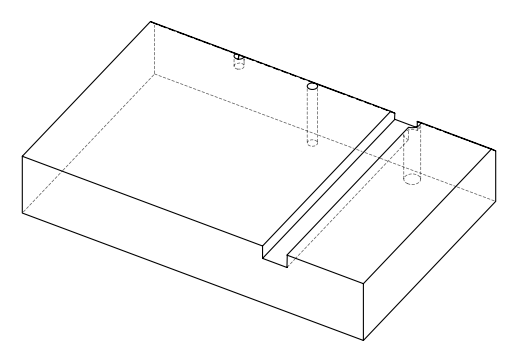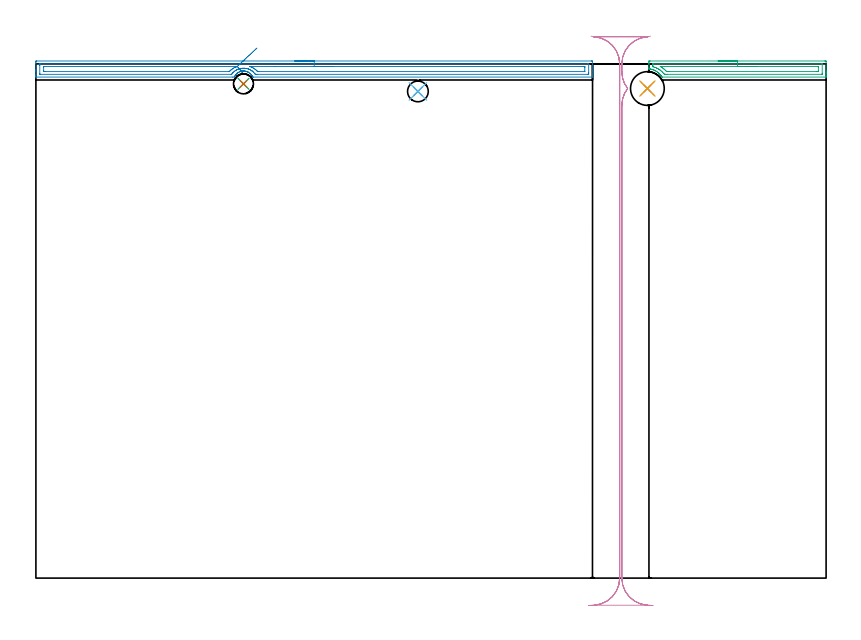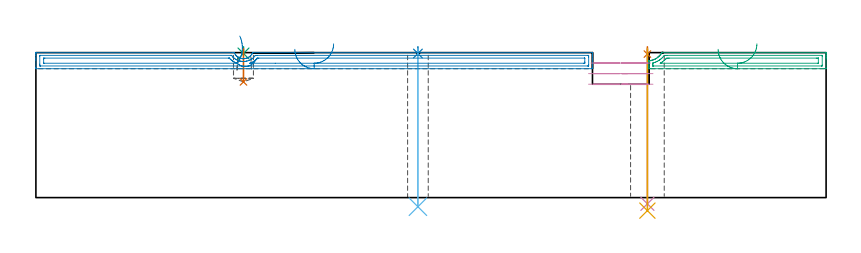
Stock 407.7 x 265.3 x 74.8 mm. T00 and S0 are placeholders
(PLAN: 10 operations, 6 tool changes, 14.7 min)
(1 SPOT_DRILL | STEP1HOLE | NXT0321_9005460120000 | 0.03 min | 5 mm3)
(2 SPOT_DRILL_1 | STEP1HOLE_1 | NXT0321_9005460120000 | 0.03 min | 1 mm3)
(3 SPOT_DRILL_2 | STEP1POCKET | NXT0321_9005460120000 | 0.03 min | 1 mm3)
(4 DRILL_THROUGH_HOLE_INTO_CENTER | STEP1HOLE | NXT0301_065 | 0.32 min | 5160 mm3)
(5 DRILL_TO_ENLARGE_THROUGH_HOLE | STEP1HOLE | UGT0301_245 | 0.34 min | 12593 mm3)
(6 DRILL_THROUGH_HOLE_INTO_CENTER_1 | STEP1HOLE_1 | UGT0301_219 | 0.33 min | 6695 mm3)
(7 DRILL_BLIND_HOLE_INTO_CENTER | STEP1POCKET | NXT0301_074 | 0.07 min | 1147 mm3)
(8 AREA_MILL | FG_CHAMFER_SURFACE | UGT0205_001 | 7.25 min | 10043 mm3)
(9 AREA_MILL_1 | FG_CHAMFER_SURFACE_1 | UGT0205_001 | 2.38 min | 3260 mm3)
(10 MILL_RECTANGULAR_SLOT | SLOT_RECTANGULAR | UGT0201_006 | Follow Part, ap 7, ae 75% | 3.98 min | 123374 mm3)
(TOOL NXT0321_9005460120000 | NC Spot Drill, 142deg, 12mm, Carbide, Uncoated | D12 PA142 FL30 Z2)
(TOOL NXT0301_065 | Carbide Drill 9.4mm [860.1-0940-075A1-MM 2214] | D9.4 PA140 FL98 Z2)
(TOOL UGT0301_245 | Twist Drill 17.4 mm | D17.4 PA118 FL130 Z2)
(TOOL UGT0301_219 | Twist Drill 10.7 mm | D10.7 PA118 FL90 Z2)
(TOOL NXT0301_074 | Carbide Drill 10.3mm [860.1-1030-031A1-MM 2214] | D10.3 PA140 FL55 Z2)
(TOOL UGT0205_001 | Chamfer Mill 20 x 3 x 45 deg. | D20 FL50 Z2)
(TOOL UGT0201_006 | End Mill 28 mm | D28 FL25 Z2)
(OP 1 SPOT_DRILL)
G17 G21 G94 G90
T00 M6
G54
G17 G0 G90 X315.5 Y252.6 S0 M3
G43 Z84.8 H0
G94 G81 G98 Z74.051 F250. R77.8
G80
M5
M2
(OP 2 SPOT_DRILL_1)
G17 G21 G94 G90
T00 M6
G54
G17 G0 G90 X197.1 Y251.1 S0 M3
G43 Z84.8 H0
G94 G81 G98 Z74.339 F250. R77.8
G80
M5
M2
(OP 3 SPOT_DRILL_2)
G17 G21 G94 G90
T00 M6
G54
G17 G0 G90 X107.1 Y255. S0 M3
G43 Z84.8 H0
G94 G81 G98 Z74.357 F250. R77.8
G80
M5
M2
(OP 4 DRILL_THROUGH_HOLE_INTO_CENTER)
G17 G21 G94 G90
T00 M6
G54
G17 G0 G90 X315.5 Y252.6 S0 M3
G43 Z84.8 H1
G94 G73 G98 Z-3.211 F250. Q8.668 R76.8
G80
M5
M2
(OP 5 DRILL_TO_ENLARGE_THROUGH_HOLE)
G17 G21 G94 G90
T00 M6
G54
G17 G0 G90 X315.5 Y252.6 S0 M3
G43 Z84.8 H0
G94 G73 G98 Z-6.727 F250. Q16.305 R76.8
G80
M5
M2
(OP 6 DRILL_THROUGH_HOLE_INTO_CENTER_1)
G17 G21 G94 G90
T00 M6
G54
G17 G0 G90 X197.1 Y251.1 S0 M3
G43 Z84.8 H0
G94 G73 G98 Z-4.715 F250. Q9.939 R76.8
G80
M5
M2
(OP 7 DRILL_BLIND_HOLE_INTO_CENTER)
G17 G21 G94 G90
T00 M6
G54
G17 G0 G90 X107.1 Y255. S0 M3
G43 Z84.8 H1
G94 G81 G98 Z59.7 F250. R76.8
G80
M5
M2
(OP 8 AREA_MILL)
G17 G21 G94 G90
T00 M6
G54
G17 G0 G90 X133.6 Y266.8 S1061 M3
G43 Z84.8 H0
Z76.5
G94 G1 X133.638 Z75.628 F250.
X133.752 Z74.764
X133.941 Z73.912
X134.203 Z73.08
X134.537 Z72.274
X134.94 Z71.5
X135.408 Z70.764
X135.94 Z70.072
X136.529 Z69.429
X137.172 Z68.84
X137.864 Z68.308
X138.6 Z67.84
X139.374 Z67.437
X140.18 Z67.103
X141.012 Z66.841
X141.863 Z66.652
X142.728 Z66.538
X143.6 Z66.5
X286.578
X286.888 Y266.797 Z66.502
X287.19 Y266.792 Z66.506
X287.2 Y266.485 Z66.812
Y261.759 Z71.536
Y260.326 Z72.971
Y259.977 Z73.318
Y259.279 Z74.02
Y258.958 Z74.341
X287.193 Y258.553 Z74.739
X287.19 Y258.503 Z74.788
X287.025 Y258.5 Z74.8
X112.323
X111.846 Y258.507 Z74.793
X111.825 Y258.547 Z74.753
X111.752 Y258.704 Z74.595
X111.606 Y258.983 Z74.314
X111.546 Y259.086 Z74.211
X111.451 Y259.251 Z74.046
X111.364 Y259.378 Z73.919
X111.007 Y259.836 Z73.463
X110.609 Y260.264 Z73.035
X110.558 Y260.312 Z72.987
X110.122 Y260.653 Z72.642
X109.665 Y260.96 Z72.337
X109.643 Y260.972 Z72.325
X109.487 Y261.059 Z72.24
X109.433 Y261.086 Z72.213
X109.307 Y261.149 Z72.149
X109.042 Y261.263 Z72.035
X108.772 Y261.362 Z71.934
X108.749 Y261.368 Z71.927
X108.491 Y261.442 Z71.855
X108.327 Y261.487 Z71.806
X107.983 Y261.56 Z71.739
X107.878 Y261.581 Z71.717
X107.855 Y261.584 Z71.714
X107.433 Y261.634 Z71.665
X107.331 Y261.639 Z71.657
X107.265 Y261.643 Z71.654
X106.962 Y261.647 Z71.653
X106.955 Y261.646
X106.929 Y261.645 Z71.654
X106.761 Y261.632 Z71.661
X106.738 Y261.63 Z71.663
X106.537 Y261.611 Z71.685
X106.092 Y261.539 Z71.76
X105.642 Y261.428 Z71.87
X105.434 Y261.357 Z71.941
X105.199 Y261.276 Z72.02
X105.175 Y261.265 Z72.03
X105.032 Y261.207 Z72.091
X104.895 Y261.149 Z72.149
X104.579 Y260.979 Z72.315
X104.39 Y260.868 Z72.428
X104.306 Y260.819 Z72.479
X104.032 Y260.62 Z72.68
X103.941 Y260.553 Z72.746
X103.685 Y260.34 Z72.958
X103.593 Y260.264 Z73.034
X103.413 Y260.089 Z73.209
X103.113 Y259.743 Z73.556
X103.089 Y259.711 Z73.588
X102.957 Y259.531 Z73.765
X102.843 Y259.379 Z73.92
X102.665 Y259.086 Z74.21
X102.52 Y258.849 Z74.45
X102.409 Y258.627 Z74.671
X102.346 Y258.505 Z74.79
X101.6 Y258.5 Z74.8
X0.175
X0.01 Y258.503 Z74.788
X0.007 Y258.553 Z74.739
X0. Y258.959 Z74.341
Y259.279 Z74.02
Y259.977 Z73.318
Y261.217 Z72.08
Y261.759 Z71.536
Y262.379 Z70.917
Y266.214 Z67.083
X0.002 Y266.487 Z66.81
X0.01 Y266.792 Z66.506
X0.315 Y266.799 Z66.499
X143.6 Y266.8 Z66.5
Y265.386 Z67.914
X284.791 Y265.385 Z67.915
X284.854
X284.979 Y265.381 Z67.919
X285.19 Y265.375 Z67.925
X285.192 Y265.323 Z67.977
X285.199 Y264.917 Z68.383
X285.2 Y260.868 Z72.432
X285.199 Y260.461 Z72.839
X285.192 Y259.977 Z73.323
X285.19 Y259.932 Z73.368
X285.042 Y259.921 Z73.379
X284.917 Y259.916 Z73.384
X284.853 Y259.915 Z73.385
X114.111
X113.273 Y259.921 Z73.379
X113.217 Y259.925 Z73.375
X113.177 Y259.977 Z73.323
X113.055 Y260.138 Z73.162
X112.431 Y260.868 Z72.432
X112.324 Y260.988 Z72.312
X112.185 Y261.124 Z72.176
X111.529 Y261.66 Z71.64
X111.43 Y261.727 Z71.573
X111.381 Y261.759 Z71.541
X110.863 Y262.085 Z71.215
X110.536 Y262.259 Z71.041
X110.2 Y262.413 Z70.887
X109.663 Y262.629 Z70.671
X109.643 Y262.637 Z70.663
X109.601 Y262.65 Z70.65
X108.934 Y262.831 Z70.469
X108.749 Y262.87 Z70.43
X108.472 Y262.926 Z70.374
X107.855 Y263.011 Z70.289
X107.459 Y263.046 Z70.254
X106.962 Y263.054 Z70.246
X106.574 Y263.037 Z70.263
X106.068 Y262.98 Z70.32
X105.784 Y262.934 Z70.366
X105.504 Y262.884 Z70.416
X105.175 Y262.806 Z70.494
X105.051 Y262.773 Z70.527
X104.627 Y262.65 Z70.65
X104.367 Y262.564 Z70.736
X104.344 Y262.556 Z70.744
X104.316 Y262.546 Z70.754
X104.281 Y262.532 Z70.768
X103.742 Y262.297 Z71.003
X103.387 Y262.11 Z71.19
X103.165 Y261.98 Z71.32
X102.822 Y261.759 Z71.541
X102.494 Y261.519 Z71.781
X102.136 Y261.225 Z72.075
X101.755 Y260.868 Z72.432
X101.679 Y260.789 Z72.511
X101.6 Y260.701 Z72.599
X101.277 Y260.299 Z73.001
X101.031 Y259.977 Z73.323
X101.002 Y259.942 Z73.358
X100.99 Y259.929 Z73.371
X100.956 Y259.921 Z73.379
X100.832 Y259.916 Z73.384
X100.769 Y259.915 Z73.385
X2.409 Y259.914 Z73.386
X2.346 Y259.915 Z73.385
X2.221 Y259.918 Z73.382
X2.01 Y259.925 Z73.375
X2.008 Y259.977 Z73.323
X2.001 Y260.383 Z72.917
X2. Y264.432 Z68.868
X2.001 Y264.839 Z68.461
X2.008 Y265.323 Z67.977
X2.01 Y265.368 Z67.932
X2.158 Y265.379 Z67.921
X2.283 Y265.384 Z67.916
X2.347 Y265.385 Z67.915
X143.6 Y265.386 Z67.914
Y263.972 Z69.328
X282.573 Y263.971 Z69.329
X283.004 Y263.969 Z69.331
X283.147 Y263.966 Z69.334
X283.19 Y263.965 Z69.335
X283.194 Y263.867 Z69.433
X283.198 Y263.737 Z69.563
X283.199 Y263.541 Z69.759
X283.2 Y263.346 Z69.954
X283.198 Y261.566 Z71.734
X283.19 Y261.368 Z71.932
X283.184 Y261.335 Z71.965
X283.165 Y261.333 Z71.967
X283.112 Y261.33 Z71.97
X283.004 Y261.329 Z71.971
X115.004
X114.539 Y261.332 Z71.968
X114.435 Y261.335 Z71.965
X114.384 Y261.339 Z71.961
X114.248 Y261.49 Z71.81
X114.111 Y261.644 Z71.656
X113.999 Y261.759 Z71.541
X113.805 Y261.953 Z71.347
X113.591 Y262.135 Z71.165
X113.217 Y262.438 Z70.862
X112.945 Y262.65 Z70.65
X112.324 Y263.058 Z70.243
X112.02 Y263.239 Z70.061
X111.434 Y263.541 Z69.759
X111.427 Y263.544 Z69.756
X111.137 Y263.662 Z69.638
X110.536 Y263.9 Z69.4
X110.403 Y263.952 Z69.348
X110.475 Y263.965 Z69.335
X110.536 Y263.966 Z69.334
X110.999 Y263.971 Z69.329
X123.494 Y263.972 Z69.328
X143.6
X144.472 Z69.367
X145.336 Z69.48
X146.188 Z69.669
X147.02 Z69.932
X147.826 Z70.265
X148.6 Z70.668
X149.336 Z71.137
X150.028 Z71.668
X150.671 Z72.257
X151.26 Z72.901
X151.791 Z73.593
X152.26 Z74.328
X152.663 Z75.102
X152.997 Z75.908
X153.259 Z76.74
X153.448 Z77.592
X153.562 Z78.457
X153.6 Z79.328
G0 Z84.8
X114.019 Y273.449
Z71.958
G1 X113.637 Y273.092 Z71.259
X113.212 Y272.695 Z70.609
X112.747 Y272.261 Z70.012
X112.246 Y271.793 Z69.472
X111.712 Y271.295 Z68.995
X111.15 Y270.771 Z68.583
X110.564 Y270.223 Z68.239
X109.958 Y269.658 Z67.967
X109.337 Y269.078 Z67.768
X108.706 Y268.489 Z67.644
X108.069 Y267.894 Z67.595
X107.432 Y267.299 Z67.623
X106.799 Y266.708 Z67.726
X106.175 Y266.125 Z67.905
X105.564 Y265.556 Z68.157
X104.972 Y265.003 Z68.481
X104.403 Y264.471 Z68.875
X103.861 Y263.966 Z69.334
X103.858 Y263.963 Z69.337
X103.507 Y263.838 Z69.462
X103.387 Y263.794 Z69.506
X103.207 Y263.721 Z69.579
X102.775 Y263.541 Z69.759
X102.583 Y263.452 Z69.848
X102.494 Y263.407 Z69.893
X102.005 Y263.137 Z70.163
X101.6 Y262.887 Z70.413
X101.457 Y262.792 Z70.508
X101.256 Y262.65 Z70.65
X100.944 Y262.413 Z70.887
X100.707 Y262.22 Z71.08
X100.461 Y262.003 Z71.297
X100.2 Y261.759 Z71.541
X100.01 Y261.562 Z71.738
X99.813 Y261.354 Z71.946
X99.78 Y261.335 Z71.965
X99.754 Y261.333 Z71.967
X99.697 Y261.33 Z71.97
X99.582 Y261.329 Z71.971
X99.351 Y261.328 Z71.972
X4.627 Y261.329 Z71.971
X4.196 Y261.331 Z71.969
X4.053 Y261.334 Z71.966
X4.01 Y261.335 Z71.965
X4.006 Y261.433 Z71.867
X4.002 Y261.563 Z71.737
X4.001 Y261.759 Z71.541
X4. Y261.955 Z71.345
X4.002 Y263.735 Z69.565
X4.01 Y263.932 Z69.368
X4.016 Y263.966 Z69.334
X4.035 Y263.967 Z69.333
X4.088 Y263.97 Z69.33
X4.196 Y263.971 Z69.329
X103.387
X103.851 Y263.97 Z69.33
X103.859 Y263.968 Z69.332
X103.861 Y263.966 Z69.334
X104.308 Y263.46 Z69.888
X104.721 Y262.992 Z70.498
X105.097 Y262.566 Z71.159
X105.433 Y262.185 Z71.868
X105.728 Y261.852 Z72.619
X105.977 Y261.569 Z73.405
X106.181 Y261.338 Z74.222
X106.337 Y261.162 Z75.062
X106.443 Y261.041 Z75.919
X106.5 Y260.977 Z76.787
X106.507 Y260.97 Z77.66
X106.463 Y261.019 Z78.53
X106.369 Y261.125 Z79.39
X106.226 Y261.288 Z80.235
X106.035 Y261.504 Z81.059
X105.796 Y261.774 Z81.853
X105.513 Y262.094 Z82.614
X105.188 Y262.464 Z83.334
G0 Z84.8
M5
M2
(OP 9 AREA_MILL_1)
G17 G21 G94 G90
T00 M6
G54
G17 G0 G90 X352. Y266.8 S1061 M3
G43 Z84.8 H0
Z76.5
G94 G1 X352.038 Z75.628 F250.
X352.152 Z74.764
X352.341 Z73.912
X352.603 Z73.08
X352.937 Z72.274
X353.34 Z71.5
X353.808 Z70.764
X354.34 Z70.072
X354.929 Z69.429
X355.572 Z68.84
X356.264 Z68.308
X357. Z67.84
X357.774 Z67.437
X358.58 Z67.103
X359.412 Z66.841
X360.264 Z66.652
X361.128 Z66.538
X362. Z66.5
X407.089
X407.398 Y266.797 Z66.502
X407.69 Y266.792 Z66.506
X407.7 Y266.495 Z66.802
Y261.759 Z71.535
Y261.196 Z72.101
Y260.868 Z72.428
Y260.305 Z72.991
Y259.977 Z73.318
Y259.32 Z73.98
Y258.932 Z74.368
X407.693 Y258.55 Z74.742
X407.69 Y258.503 Z74.788
X407.535 Y258.5 Z74.8
X323.161
X323.015 Y258.504 Z74.79
X322.884 Y258.695 Z74.604
X322.845 Y258.757 Z74.542
X322.741 Y258.911 Z74.388
X322.622 Y259.086 Z74.212
X322.59 Y259.134 Z74.164
X322.382 Y259.418 Z73.882
X322.337 Y259.479 Z73.821
X322.188 Y259.651 Z73.648
X321.992 Y259.877 Z73.421
X321.632 Y260.263 Z73.034
X321.469 Y260.422 Z72.875
X321.446 Y260.446 Z72.852
X321.026 Y260.806 Z72.493
X320.853 Y260.943 Z72.356
X320.555 Y261.179 Z72.119
X320.113 Y261.465 Z71.833
X320.036 Y261.51 Z71.787
X319.663 Y261.733 Z71.567
X319.613 Y261.759 Z71.541
X319.365 Y261.889 Z71.411
X319.061 Y262.035 Z71.264
X318.9 Y262.103 Z71.197
X318.772 Y262.156 Z71.142
X318.328 Y262.32 Z70.979
X317.881 Y262.46 Z70.838
X317.804 Y262.479 Z70.818
X317.436 Y262.573 Z70.725
X316.989 Y262.664 Z70.634
X316.911 Y262.674 Z70.62
X316.631 Y262.72 Z70.577
X316.618 Y262.722 Z70.575
X316.465 Y262.74 Z70.554
X316.374 Y262.75 Z70.54
X316.304 Y262.759 Z70.531
X316.301 Y262.761 Z70.529
Y262.762 Z70.528
X316.3 Y263.336 Z69.963
Y264.761 Z68.536
Y265.323 Z67.973
Y265.652 Z67.645
X316.303 Y266.214 Z67.08
X316.307 Y266.791 Z66.505
X316.331 Y266.793 Z66.503
X316.911 Y266.8 Z66.5
X362.
Y265.386 Z67.914
X405.303 Y265.385 Z67.915
X405.366 Y265.384 Z67.916
X405.491 Y265.381 Z67.919
X405.69 Y265.373 Z67.927
X405.692 Y265.323 Z67.977
X405.698 Y264.929 Z68.371
X405.7 Y260.472 Z72.828
X405.696 Y259.977 Z73.323
X405.693 Y259.929 Z73.371
X405.692 Y259.922 Z73.378
X405.637 Y259.919 Z73.381
X405.554 Y259.916 Z73.384
X405.429 Y259.914 Z73.386
X405.366
X325.84
X325.006 Y259.917 Z73.383
X324.947 Y259.92 Z73.38
X324.236 Y259.977 Z73.323
X324.054 Y260.194 Z73.106
X323.453 Y260.868 Z72.432
X323.161 Y261.172 Z72.128
X322.492 Y261.759 Z71.541
X322.268 Y261.942 Z71.358
X322.107 Y262.066 Z71.234
X321.926 Y262.199 Z71.101
X321.617 Y262.409 Z70.891
X321.375 Y262.559 Z70.741
X321.222 Y262.65 Z70.65
X320.748 Y262.916 Z70.384
X320.482 Y263.053 Z70.247
X320.205 Y263.187 Z70.113
X319.739 Y263.392 Z69.908
X319.59 Y263.448 Z69.852
X319.333 Y263.541 Z69.759
X318.697 Y263.745 Z69.555
X318.405 Y263.832 Z69.468
X318.318 Y263.86 Z69.44
X318.308 Y263.929 Z69.371
X318.302 Y264.432 Z68.868
X318.301 Y264.827 Z68.473
X318.304 Y265.323 Z67.977
X318.307 Y265.371 Z67.929
X318.308 Y265.378 Z67.922
X318.362 Y265.381 Z67.919
X318.446 Y265.384 Z67.916
X318.697 Y265.386 Z67.914
X362.
Y263.972 Z69.328
X403.518 Y263.971 Z69.329
X403.661 Y263.97 Z69.33
X403.684 Y263.968 Z69.332
X403.69 Y263.966 Z69.334
X403.693 Y263.941 Z69.359
X403.698 Y263.844 Z69.456
X403.699 Y263.723 Z69.577
X403.7 Y263.541 Z69.759
X403.699 Y261.578 Z71.722
X403.693 Y261.395 Z71.905
X403.69 Y261.346 Z71.954
X403.675 Y261.335 Z71.965
X403.625 Y261.333 Z71.967
X403.518 Y261.331 Z71.969
X403.056 Y261.329 Z71.971
X402.625 Y261.328 Z71.972
X326.732 Y261.329 Z71.971
X326.269 Y261.33 Z71.97
X325.84 Y261.335 Z71.965
X325.419 Y261.34 Z71.96
X325.024 Y261.759 Z71.541
X324.947 Y261.839 Z71.461
X324.737 Y262.042 Z71.258
X324.03 Y262.674 Z70.626
X323.313 Y263.218 Z70.082
X323.161 Y263.321 Z69.979
X322.816 Y263.541 Z69.759
X322.268 Y263.877 Z69.423
X322.162 Y263.944 Z69.356
X322.133 Y263.967 Z69.333
X322.155 Y263.969 Z69.331
X322.183 Y263.97 Z69.33
X322.268 Y263.971 Z69.329
X322.73 Y263.972 Z69.328
X362.
X362.872 Z69.367
X363.736 Z69.48
X364.588 Z69.669
X365.42 Z69.932
X366.226 Z70.265
X367. Z70.668
X367.736 Z71.137
X368.428 Z71.668
X369.071 Z72.257
X369.66 Z72.901
X370.192 Z73.593
X370.66 Z74.328
X371.063 Z75.102
X371.397 Z75.908
X371.659 Z76.74
X371.848 Z77.592
X371.962 Z78.457
X372. Z79.328
G0 Z84.8
M5
M2
(OP 10 MILL_RECTANGULAR_SLOT)
G17 G21 G94 G90
T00 M6
G54
G17 G0 G90 X286.417 Y279.596 S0 M3
G43 Z84.917 H0
Z69.415
G94 G1 X289.381 Y279.129 F250.
G2 X301.2 Y265.3 R14. F500.
G1 Y0.
G2 X288.116 Y-13.97 R14.
G1 Y-14.
X315.384
Y-13.97
G2 X302.3 Y0. R14.
G1 Y243.937
G2 X305.302 Y252.6 R14.
X302.3 Y261.263 R14.
G1 Y265.3
G2 X314.122 Y279.13 R14.
G1 X317.085 Y279.596 F250.
G0 Z84.917
X318.378 Y-14.166
Z63.958
G1 X315.384 Y-13.97
G2 X302.3 Y0. R14. F500.
G1 Y243.937
G2 X305.302 Y252.6 R14.
X302.3 Y261.263 R14.
G1 Y265.3
G2 X315.771 Y279.29 R14.
G1 Y279.3
X287.729
Y279.29
G2 X301.2 Y265.3 R14.
G1 Y0.
G2 X288.116 Y-13.97 R14.
G1 X285.122 Y-14.166 F250.
G0 X318.378 Z58.5
G1 X315.384 Y-13.97
G2 X302.3 Y0. R14. F500.
G1 Y243.937
G2 X305.302 Y252.6 R14.
X302.3 Y261.263 R14.
G1 Y265.3
G2 X315.771 Y279.29 R14.
G1 Y279.3
X287.729
Y279.29
G2 X301.2 Y265.3 R14.
G1 Y0.
G2 X288.116 Y-13.97 R14.
G1 X285.122 Y-14.166 F250.
G0 Z84.917
M5
M2
